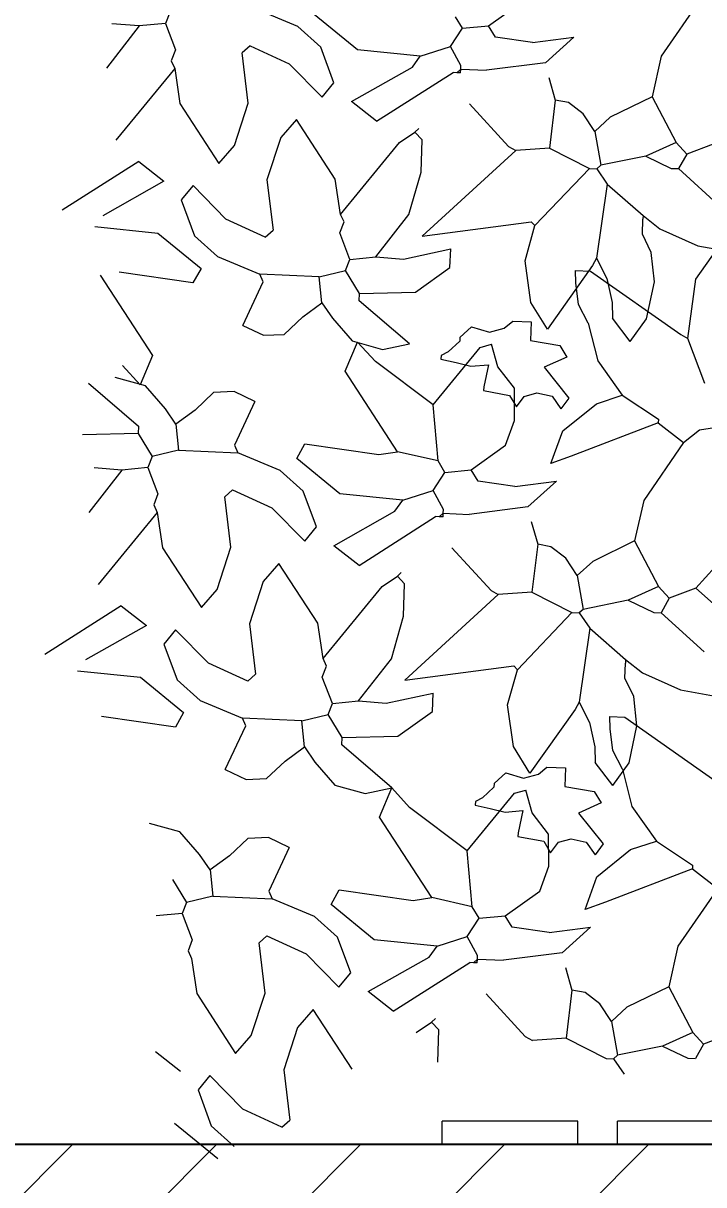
# Model space of a CAD drawing. Header units: centimetres. Extents: x 5667 to 17750, y 274 to 6203.
# Drawn here: x 5757.1 to 5815.6, y 4481.7 to 4581.5 of the extents above; entities that cross this region are included whole.
import ezdxf

# ---------------------------------------------------------------- set-up
doc = ezdxf.new("R2010")
doc.units = ezdxf.units.CM
doc.header["$MEASUREMENT"] = 0
doc.layers.get('0').update_dxf_attribs({"lineweight": 18})
for name, color, linetype, lineweight in [('A-FURN', 8, 'Continuous', 9), ('A-WALL-FULL', 7, 'Continuous', 20), ('G-ANNO-DIM', 3, 'Continuous', 9), ('G-HEDGE', 104, 'Continuous', 9)]:
    doc.layers.add(name, color=color, linetype=linetype, lineweight=lineweight)
doc.styles.add('ARIAL', font='arial.ttf')
doc.dimstyles.new('TICK_36', dxfattribs={"dimtxt": 10, "dimasz": 3.6, "dimexe": 1.8, "dimexo": 1.2, "dimgap": 1.8, "dimtad": 0, "dimdec": 0, "dimzin": 0, "dimdsep": 46, "dimtxsty": 'ARIAL', "dimblk": 'OBLIQUE', "dimcen": 1.8, "dimdle": 1.8, "dimclrd": 256, "dimclrt": 256, "dimadec": 0, "dimazin": 0, "dimtfac": 1, "dimtdec": 0, "dimtmove": 1, "dimatfit": 3, "dimldrblk": 'OPEN90', "dimfxl": 1, "dimtolj": 1, "dimtzin": 0, "dimarcsym": 0})

# ---------------------------------------------------------------- blocks, each defined once
blk = doc.blocks.new('_Oblique')
at = {"color": 0, "linetype": 'ByBlock', "lineweight": -2}
blk.add_line((-0.5, -0.5), (0.5, 0.5), dxfattribs=at)
blk = doc.blocks.new('*D33')
at = {"layer": 'Defpoints', "color": 0, "transparency": 16777216}
for p in [(6061.601, 4710.484), (5687.774, 4485.199), (6061.11, 4485.199)]:
    blk.add_point(p, dxfattribs=at)
at = {"layer": 'G-ANNO-DIM', "lineweight": -2, "transparency": 16777216}
for p, q in [((5687.774, 4712.284), (5687.774, 4610.812)), ((5687.774, 4483.399), (5687.774, 4584.872))]:
    blk.add_line(p, q, dxfattribs=at)
at = {"layer": 'G-ANNO-DIM', "color": 0, "lineweight": -2, "transparency": 16777216}
for p, q in [((6060.401, 4710.484), (5685.974, 4710.484)), ((6059.91, 4485.199), (5685.974, 4485.199))]:
    blk.add_line(p, q, dxfattribs=at)
at = {"layer": 'G-ANNO-DIM', "lineweight": -2, "transparency": 16777216, "xscale": 3.6, "yscale": 3.6, "zscale": 3.6}
for p, rotation in [((5687.774, 4710.484), 90), ((5687.774, 4485.199), 270)]:
    blk.add_blockref('_Oblique', p, dxfattribs=dict(at, rotation=rotation))
at = {"layer": 'G-ANNO-DIM', "transparency": 16777216, "insert": (5687.774, 4597.842), "char_height": 10, "attachment_point": 5, "rotation": 90, "style": 'ARIAL'}
blk.add_mtext('\\A1;225', dxfattribs=at)
blk = doc.blocks.new('_Open90')
at = {"color": 0, "linetype": 'ByBlock', "lineweight": -2}
for p, q in [((-0.5, 0.5), (0, 0)), ((0, 0), (-1, 0)), ((0, 0), (-0.5, -0.5))]:
    blk.add_line(p, q, dxfattribs=at)
blk = doc.blocks.new('*D34')
at = {"layer": 'Defpoints', "color": 0, "transparency": 16777216}
for p in [(5716.472, 4695.199), (6061.568, 4695.199), (6061.11, 4485.199)]:
    blk.add_point(p, dxfattribs=at)
at = {"layer": 'G-ANNO-DIM', "lineweight": -2, "transparency": 16777216}
for p, q in [((5716.472, 4696.999), (5716.472, 4603.114)), ((5716.472, 4483.399), (5716.472, 4577.284))]:
    blk.add_line(p, q, dxfattribs=at)
at = {"layer": 'G-ANNO-DIM', "color": 0, "lineweight": -2, "transparency": 16777216}
for p, q in [((6060.368, 4695.199), (5714.672, 4695.199)), ((6059.91, 4485.199), (5714.672, 4485.199))]:
    blk.add_line(p, q, dxfattribs=at)
at = {"layer": 'G-ANNO-DIM', "lineweight": -2, "transparency": 16777216, "xscale": 3.6, "yscale": 3.6, "zscale": 3.6}
for p, rotation in [((5716.472, 4695.199), 90), ((5716.472, 4485.199), 270)]:
    blk.add_blockref('_Oblique', p, dxfattribs=dict(at, rotation=rotation))
at = {"layer": 'G-ANNO-DIM', "transparency": 16777216, "insert": (5716.472, 4590.199), "char_height": 10, "attachment_point": 5, "rotation": 90, "style": 'ARIAL'}
blk.add_mtext('\\A1;210', dxfattribs=at)

msp = doc.modelspace()

# ---------------------------------------------------------------- hatches: boundary and pattern name
at = {"layer": 'A-WALL-FULL'}
h = msp.add_hatch(dxfattribs=at)
h.set_pattern_fill('ANSI31', color=0, scale=70)
h.set_pattern_definition([(45, (-2050.141, 2304.0196), (-6.187184, 6.187184), [])])
h.paths.add_polyline_path([(6690.401, 4485.199), (6666.877, 4485.199), (6666.877, 4710.484), (6666.877, 4780.484), (6061.601, 4780.484), (6061.601, 4710.484), (6061.568, 4695.199), (6065.616, 4695.199), (6075.128, 4695.199), (6075.128, 4710.484), (6375.508, 4710.484), (6652.859, 4710.484), (6652.859, 4485.199), (5730.583, 4485.199), (5730.583, 4415.199), (6690.401, 4415.199)])

# ---------------------------------------------------------------- linework, layer by layer
at = {"layer": 'A-FURN'}
for p, q in [((5804.788, 4487.202), (5793.138, 4487.202)), ((5793.138, 4485.199), (5793.138, 4487.202)), ((5804.788, 4485.199), (5804.788, 4487.202)), ((5819.866, 4487.202), (5808.216, 4487.202)), ((5808.216, 4485.199), (5808.216, 4487.202)), ((5804.788, 4485.199), (5793.138, 4485.199)), ((5819.866, 4485.199), (5808.216, 4485.199))]:
    msp.add_line(p, q, dxfattribs=at)
at = {"layer": 'A-WALL-FULL'}
msp.add_line((5730.583, 4485.199), (6652.859, 4485.199), dxfattribs=at)
at = {"layer": 'G-HEDGE'}
for p, q in [((5797.128, 4581.313), (5800.097, 4583.42)), ((5815.377, 4583.65), (5811.963, 4578.685)), ((5769.723, 4582.454), (5769.362, 4581.51)), ((5780.732, 4581.247), (5777.088, 4582.772)), ((5767.115, 4581.289), (5764.744, 4581.482)), ((5769.362, 4581.51), (5767.115, 4581.289)), ((5769.362, 4581.51), (5770.221, 4579.236)), ((5785.852, 4579.247), (5782.149, 4582.285)), ((5794.882, 4581.091), (5794.285, 4582.075)), ((5767.115, 4581.289), (5764.284, 4577.659)), ((5782.709, 4579.469), (5780.732, 4581.247)), ((5793.855, 4579.538), (5794.882, 4581.091)), ((5794.882, 4581.091), (5797.128, 4581.313)), ((5797.725, 4580.328), (5797.128, 4581.313)), ((5800.901, 4579.869), (5797.725, 4580.328)), ((5800.901, 4579.869), (5804.46, 4580.329)), ((5804.46, 4580.329), (5802.016, 4578.129)), ((5776.63, 4579.595), (5775.964, 4578.986)), ((5776.63, 4579.595), (5780.005, 4578.049)), ((5783.842, 4576.404), (5782.709, 4579.469)), ((5791.261, 4578.692), (5793.855, 4579.538)), ((5794.743, 4577.901), (5793.855, 4579.538)), ((5770.221, 4579.236), (5769.861, 4578.293)), ((5776.482, 4574.667), (5775.964, 4578.986)), ((5791.261, 4578.692), (5785.852, 4579.247)), ((5790.582, 4577.763), (5791.261, 4578.692)), ((5811.963, 4578.685), (5811.173, 4575.204)), ((5770.152, 4577.641), (5765.089, 4571.469)), ((5769.861, 4578.293), (5770.152, 4577.641)), ((5770.152, 4577.64), (5770.609, 4574.615)), ((5780.005, 4578.049), (5782.829, 4575.17)), ((5785.338, 4574.795), (5790.582, 4577.763)), ((5794.396, 4577.276), (5794.729, 4577.582)), ((5794.715, 4577.262), (5794.729, 4577.582)), ((5794.729, 4577.582), (5794.743, 4577.901)), ((5794.729, 4577.582), (5796.962, 4577.485)), ((5802.016, 4578.129), (5796.962, 4577.485)), ((5782.829, 4575.17), (5783.842, 4576.404)), ((5787.502, 4573.103), (5794.076, 4577.29)), ((5794.396, 4577.276), (5794.076, 4577.29)), ((5794.715, 4577.262), (5794.396, 4577.276)), ((5802.296, 4576.87), (5802.851, 4574.928)), ((5770.609, 4574.615), (5773.951, 4569.484)), ((5775.297, 4571.024), (5776.482, 4574.667)), ((5787.502, 4573.103), (5785.338, 4574.795)), ((5795.485, 4574.609), (5798.842, 4570.947)), ((5802.851, 4574.928), (5802.351, 4570.794)), ((5803.98, 4574.706), (5802.851, 4574.928)), ((5805.258, 4573.728), (5803.98, 4574.706)), ((5811.173, 4575.204), (5807.58, 4573.443)), ((5811.173, 4575.204), (5813.239, 4571.278)), ((5806.249, 4572.222), (5805.258, 4573.728)), ((5807.58, 4573.443), (5806.249, 4572.222)), ((5780.614, 4573.258), (5779.269, 4571.719)), ((5783.957, 4568.128), (5780.615, 4573.258)), ((5790.795, 4572.175), (5791.128, 4572.48)), ((5779.269, 4571.719), (5778.084, 4568.076)), ((5789.478, 4571.274), (5790.795, 4572.175)), ((5791.406, 4571.509), (5790.795, 4572.175)), ((5791.322, 4568.729), (5791.406, 4571.509)), ((5806.249, 4572.222), (5806.761, 4569.324)), ((5773.952, 4569.485), (5775.297, 4571.024)), ((5784.414, 4565.102), (5789.478, 4571.274)), ((5799.466, 4570.6), (5791.429, 4563.235)), ((5798.842, 4570.947), (5799.466, 4570.6)), ((5802.351, 4570.794), (5799.466, 4570.6)), ((5802.351, 4570.794), (5805.79, 4569.047)), ((5813.239, 4571.278), (5810.631, 4570.114)), ((5813.239, 4571.278), (5814.154, 4570.279)), ((5816.429, 4571.139), (5814.154, 4570.279)), ((5767.064, 4569.64), (5760.49, 4565.452)), ((5767.064, 4569.64), (5769.228, 4567.948)), ((5810.631, 4570.114), (5806.761, 4569.324)), ((5810.631, 4570.114), (5812.823, 4569.059)), ((5814.154, 4570.279), (5813.46, 4569.031)), ((5790.283, 4565.084), (5791.322, 4568.729)), ((5805.79, 4569.047), (5801.102, 4564.136)), ((5805.79, 4569.047), (5806.428, 4569.019)), ((5806.761, 4569.324), (5806.428, 4569.019)), ((5806.428, 4569.019), (5807.33, 4567.7)), ((5812.823, 4569.059), (5813.46, 4569.031)), ((5813.46, 4569.031), (5817.149, 4565.675)), ((5769.228, 4567.948), (5763.984, 4564.98)), ((5771.737, 4567.573), (5770.724, 4566.339)), ((5774.561, 4564.693), (5771.737, 4567.573)), ((5778.084, 4568.076), (5778.603, 4563.757)), ((5784.414, 4565.102), (5783.957, 4568.128)), ((5807.33, 4567.7), (5806.413, 4561.349)), ((5807.33, 4567.7), (5810.408, 4565.01)), ((5770.724, 4566.339), (5771.857, 4563.274)), ((5777.937, 4563.147), (5774.561, 4564.693)), ((5784.345, 4563.507), (5784.705, 4564.45)), ((5784.705, 4564.45), (5784.414, 4565.102)), ((5787.452, 4561.454), (5790.283, 4565.084)), ((5791.429, 4563.235), (5800.796, 4564.47)), ((5800.796, 4564.47), (5801.102, 4564.136)), ((5810.339, 4563.414), (5810.394, 4564.69)), ((5810.408, 4565.01), (5810.394, 4564.69)), ((5810.408, 4565.01), (5811.854, 4563.869)), ((5763.305, 4564.051), (5768.714, 4563.496)), ((5768.714, 4563.496), (5772.417, 4560.458)), ((5777.937, 4563.148), (5778.603, 4563.757)), ((5785.205, 4561.232), (5784.345, 4563.507)), ((5800.268, 4561.114), (5801.102, 4564.136)), ((5811.111, 4561.842), (5810.339, 4563.414)), ((5811.854, 4563.869), (5815.121, 4562.411)), ((5771.857, 4563.274), (5773.835, 4561.496)), ((5814.926, 4559.535), (5817.584, 4563.263)), ((5815.121, 4562.411), (5818.578, 4561.777)), ((5773.835, 4561.496), (5777.479, 4559.971)), ((5785.205, 4561.232), (5787.451, 4561.454)), ((5787.451, 4561.453), (5789.822, 4561.26)), ((5789.822, 4561.26), (5793.873, 4562.132)), ((5793.804, 4560.538), (5793.873, 4562.132)), ((5811.383, 4559.313), (5811.111, 4561.842)), ((5772.417, 4560.458), (5771.724, 4559.21)), ((5784.843, 4560.289), (5785.205, 4561.232)), ((5790.835, 4558.429), (5793.804, 4560.538)), ((5800.768, 4557.545), (5800.268, 4561.114)), ((5806.067, 4560.724), (5802.177, 4555.251)), ((5806.413, 4561.349), (5806.067, 4560.724)), ((5806.413, 4561.349), (5807.3, 4559.606)), ((5763.762, 4559.876), (5768.255, 4552.968)), ((5771.724, 4559.21), (5765.371, 4560.125)), ((5777.77, 4559.319), (5777.479, 4559.971)), ((5782.583, 4559.748), (5777.479, 4559.971)), ((5782.583, 4559.748), (5784.843, 4560.289)), ((5782.804, 4557.502), (5782.583, 4559.748)), ((5786.036, 4558.319), (5784.843, 4560.289)), ((5804.609, 4560.283), (5805.886, 4560.227)), ((5804.638, 4559.215), (5804.609, 4560.283)), ((5805.886, 4560.227), (5813.638, 4554.776)), ((5807.3, 4559.606), (5807.756, 4557.527)), ((5814.262, 4554.43), (5814.926, 4559.535)), ((5776.007, 4555.561), (5777.77, 4559.319)), ((5786.036, 4558.319), (5790.835, 4558.429)), ((5804.851, 4557.36), (5804.638, 4559.215)), ((5810.698, 4556.14), (5811.383, 4559.313)), ((5781.154, 4556.295), (5782.804, 4557.502)), ((5782.804, 4557.502), (5783.705, 4556.184)), ((5786.009, 4557.681), (5786.036, 4558.319)), ((5790.321, 4553.978), (5786.009, 4557.681)), ((5802.177, 4555.251), (5800.768, 4557.545)), ((5807.756, 4557.527), (5807.786, 4556.174)), ((5805.691, 4555.762), (5804.851, 4557.36)), ((5776.007, 4555.561), (5777.795, 4554.712)), ((5779.56, 4554.789), (5781.154, 4556.295)), ((5783.705, 4556.184), (5785.406, 4554.226)), ((5794.997, 4554.834), (5795.662, 4555.444)), ((5795.662, 4555.444), (5797.199, 4554.972)), ((5798.47, 4555.317), (5799.199, 4555.93)), ((5799.199, 4555.93), (5800.794, 4555.86)), ((5800.794, 4555.86), (5800.725, 4554.265)), ((5805.691, 4555.762), (5806.509, 4552.53)), ((5809.298, 4554.191), (5807.786, 4556.174)), ((5809.298, 4554.191), (5810.698, 4556.14)), ((5777.795, 4554.712), (5779.56, 4554.789)), ((5794.663, 4554.529), (5794.649, 4554.21)), ((5794.997, 4554.834), (5794.663, 4554.529)), ((5797.199, 4554.972), (5798.47, 4555.317)), ((5813.638, 4554.776), (5814.262, 4554.43)), ((5815.71, 4550.583), (5814.262, 4554.43)), ((5784.808, 4551.621), (5785.876, 4554.132)), ((5785.406, 4554.226), (5788.016, 4553.497)), ((5787.401, 4552.467), (5785.876, 4554.132)), ((5788.016, 4553.497), (5790.321, 4553.978)), ((5792.353, 4548.735), (5796.403, 4553.673)), ((5794.649, 4554.21), (5793.65, 4553.295)), ((5796.403, 4553.673), (5797.374, 4553.95)), ((5797.928, 4552.008), (5797.374, 4553.95)), ((5800.725, 4554.265), (5803.262, 4553.835)), ((5803.262, 4553.835), (5803.859, 4552.85)), ((5768.255, 4552.968), (5767.187, 4550.458)), ((5792.353, 4548.735), (5787.401, 4552.467)), ((5793.048, 4552.975), (5793.034, 4552.656)), ((5793.034, 4552.656), (5794.332, 4552.372)), ((5793.65, 4553.295), (5793.048, 4552.975)), ((5803.859, 4552.85), (5801.903, 4551.976)), ((5806.509, 4552.53), (5808.616, 4549.561)), ((5765.662, 4552.122), (5767.187, 4550.458)), ((5789.301, 4544.713), (5784.808, 4551.621)), ((5794.332, 4552.372), (5795.598, 4552.067)), ((5795.598, 4552.067), (5797.118, 4552.185)), ((5797.118, 4552.185), (5796.716, 4550.285)), ((5799.342, 4550.175), (5797.928, 4552.008)), ((5801.903, 4551.976), (5804.025, 4549.327)), ((5762.741, 4550.611), (5767.054, 4546.908)), ((5767.656, 4550.363), (5765.046, 4551.092)), ((5769.357, 4548.405), (5767.656, 4550.363)), ((5773.503, 4549.801), (5771.909, 4548.294)), ((5775.267, 4549.878), (5773.503, 4549.801)), ((5777.055, 4549.029), (5775.267, 4549.878)), ((5796.716, 4550.285), (5796.702, 4549.965)), ((5796.702, 4549.965), (5798.921, 4549.549)), ((5798.921, 4549.549), (5799.517, 4548.564)), ((5799.368, 4547.406), (5799.342, 4550.175)), ((5799.517, 4548.564), (5800.18, 4549.465)), ((5800.18, 4549.465), (5801.285, 4549.76)), ((5801.285, 4549.76), (5802.583, 4549.475)), ((5802.583, 4549.475), (5803.346, 4548.397)), ((5806.387, 4548.836), (5808.616, 4549.561)), ((5808.616, 4549.561), (5811.723, 4547.508)), ((5770.259, 4547.088), (5769.357, 4548.405)), ((5777.055, 4549.029), (5775.293, 4545.27)), ((5792.781, 4543.922), (5792.353, 4548.735)), ((5804.025, 4549.327), (5803.346, 4548.397)), ((5803.497, 4546.502), (5806.387, 4548.836)), ((5771.909, 4548.294), (5770.259, 4547.088)), ((5798.593, 4545.267), (5799.368, 4547.406)), ((5811.723, 4547.508), (5811.709, 4547.189)), ((5767.054, 4546.908), (5767.026, 4546.27)), ((5770.259, 4547.088), (5770.48, 4544.841)), ((5802.474, 4543.703), (5803.497, 4546.502)), ((5811.709, 4547.189), (5804.233, 4544.319)), ((5811.709, 4547.189), (5813.873, 4545.497)), ((5813.873, 4545.497), (5815.243, 4546.605)), ((5815.243, 4546.605), (5817.451, 4546.939)), ((5767.026, 4546.27), (5762.227, 4546.16)), ((5767.026, 4546.27), (5768.219, 4544.3)), ((5813.873, 4545.497), (5810.46, 4540.532)), ((5770.48, 4544.841), (5768.219, 4544.3)), ((5770.48, 4544.841), (5775.584, 4544.619)), ((5775.293, 4545.27), (5775.584, 4544.619)), ((5779.228, 4543.093), (5775.584, 4544.619)), ((5780.646, 4544.132), (5781.339, 4545.38)), ((5781.339, 4545.38), (5787.691, 4544.464)), ((5787.691, 4544.464), (5789.301, 4544.713)), ((5792.781, 4543.922), (5789.301, 4544.713)), ((5795.625, 4543.159), (5798.593, 4545.267)), ((5768.219, 4544.3), (5767.858, 4543.357)), ((5784.349, 4541.094), (5780.646, 4544.132)), ((5793.378, 4542.937), (5792.781, 4543.922)), ((5804.233, 4544.319), (5802.474, 4543.703)), ((5765.611, 4543.136), (5762.78, 4539.505)), ((5765.611, 4543.136), (5763.24, 4543.329)), ((5767.858, 4543.357), (5765.611, 4543.136)), ((5767.858, 4543.357), (5768.718, 4541.083)), ((5781.205, 4541.316), (5779.228, 4543.093)), ((5792.351, 4541.384), (5793.378, 4542.937)), ((5793.378, 4542.937), (5795.625, 4543.159)), ((5796.221, 4542.175), (5795.625, 4543.159)), ((5775.126, 4541.442), (5774.46, 4540.832)), ((5775.126, 4541.442), (5778.501, 4539.896)), ((5799.397, 4541.716), (5796.221, 4542.175)), ((5799.397, 4541.716), (5802.956, 4542.176)), ((5802.956, 4542.176), (5800.512, 4539.976)), ((5768.718, 4541.083), (5768.357, 4540.14)), ((5774.978, 4536.513), (5774.46, 4540.832)), ((5782.338, 4538.251), (5781.205, 4541.316)), ((5789.757, 4540.539), (5784.349, 4541.094)), ((5789.078, 4539.609), (5789.757, 4540.539)), ((5789.757, 4540.539), (5792.351, 4541.384)), ((5793.239, 4539.747), (5792.351, 4541.384)), ((5810.46, 4540.532), (5809.669, 4537.05)), ((5768.648, 4539.487), (5763.585, 4533.315)), ((5768.357, 4540.14), (5768.648, 4539.487)), ((5768.648, 4539.487), (5769.105, 4536.462)), ((5778.501, 4539.896), (5781.326, 4537.017)), ((5783.834, 4536.641), (5789.078, 4539.609)), ((5792.892, 4539.123), (5793.225, 4539.429)), ((5793.211, 4539.109), (5793.225, 4539.429)), ((5793.225, 4539.429), (5793.239, 4539.747)), ((5793.225, 4539.429), (5795.458, 4539.331)), ((5800.512, 4539.976), (5795.458, 4539.331)), ((5785.998, 4534.95), (5792.573, 4539.137)), ((5792.892, 4539.123), (5792.573, 4539.137)), ((5793.211, 4539.109), (5792.892, 4539.123)), ((5800.792, 4538.716), (5801.347, 4536.774)), ((5781.326, 4537.017), (5782.338, 4538.251)), ((5769.105, 4536.462), (5772.447, 4531.331)), ((5773.793, 4532.87), (5774.978, 4536.513)), ((5785.998, 4534.95), (5783.834, 4536.641)), ((5793.981, 4536.456), (5797.338, 4532.794)), ((5801.347, 4536.774), (5800.847, 4532.641)), ((5802.476, 4536.552), (5801.347, 4536.774)), ((5803.754, 4535.574), (5802.476, 4536.552)), ((5809.669, 4537.05), (5806.076, 4535.289)), ((5809.669, 4537.05), (5811.735, 4533.125)), ((5804.745, 4534.069), (5803.754, 4535.574)), ((5779.111, 4535.105), (5777.765, 4533.566)), ((5782.454, 4529.974), (5779.111, 4535.105)), ((5806.076, 4535.289), (5804.745, 4534.069)), ((5816.604, 4534.83), (5814.925, 4532.986)), ((5777.765, 4533.566), (5776.581, 4529.923)), ((5787.974, 4533.121), (5789.291, 4534.022)), ((5789.291, 4534.022), (5789.624, 4534.327)), ((5789.902, 4533.356), (5789.291, 4534.022)), ((5804.745, 4534.069), (5805.257, 4531.17)), ((5772.448, 4531.331), (5773.793, 4532.87)), ((5782.911, 4526.949), (5787.974, 4533.121)), ((5789.818, 4530.576), (5789.902, 4533.356)), ((5797.962, 4532.447), (5789.925, 4525.081)), ((5797.338, 4532.794), (5797.962, 4532.447)), ((5800.847, 4532.641), (5797.962, 4532.447)), ((5800.847, 4532.641), (5804.286, 4530.893)), ((5811.735, 4533.125), (5809.127, 4531.96)), ((5811.735, 4533.125), (5812.65, 4532.126)), ((5814.925, 4532.986), (5812.65, 4532.126)), ((5814.925, 4532.986), (5816.465, 4531.64)), ((5765.56, 4531.487), (5758.986, 4527.299)), ((5765.56, 4531.487), (5767.724, 4529.795)), ((5809.127, 4531.96), (5805.257, 4531.17)), ((5809.127, 4531.96), (5811.319, 4530.906)), ((5812.65, 4532.126), (5811.956, 4530.878)), ((5788.779, 4526.931), (5789.818, 4530.576)), ((5804.286, 4530.893), (5799.598, 4525.983)), ((5804.286, 4530.893), (5804.925, 4530.865)), ((5805.257, 4531.17), (5804.925, 4530.865)), ((5804.925, 4530.865), (5805.826, 4529.547)), ((5811.319, 4530.906), (5811.956, 4530.878)), ((5811.956, 4530.878), (5815.645, 4527.521)), ((5767.724, 4529.795), (5762.481, 4526.827)), ((5776.581, 4529.923), (5777.099, 4525.604)), ((5782.911, 4526.949), (5782.454, 4529.974)), ((5805.826, 4529.547), (5804.909, 4523.195)), ((5805.826, 4529.547), (5808.904, 4526.856)), ((5770.233, 4529.419), (5769.22, 4528.185)), ((5773.057, 4526.54), (5770.233, 4529.419)), ((5769.22, 4528.185), (5770.354, 4525.12)), ((5776.433, 4524.994), (5773.057, 4526.54)), ((5783.201, 4526.297), (5782.911, 4526.949)), ((5785.948, 4523.3), (5788.779, 4526.931)), ((5808.835, 4525.261), (5808.891, 4526.537)), ((5808.904, 4526.856), (5808.891, 4526.537)), ((5808.904, 4526.856), (5810.35, 4525.715)), ((5761.801, 4525.897), (5767.21, 4525.342)), ((5776.433, 4524.994), (5777.099, 4525.604)), ((5782.841, 4525.353), (5783.201, 4526.297)), ((5789.925, 4525.081), (5799.292, 4526.317)), ((5798.764, 4522.96), (5799.598, 4525.983)), ((5799.292, 4526.317), (5799.598, 4525.983)), ((5810.35, 4525.715), (5813.617, 4524.257)), ((5767.21, 4525.342), (5770.913, 4522.304)), ((5770.354, 4525.12), (5772.331, 4523.343)), ((5783.701, 4523.079), (5782.841, 4525.353)), ((5809.607, 4523.689), (5808.835, 4525.261)), ((5788.319, 4523.107), (5792.37, 4523.979)), ((5792.3, 4522.385), (5792.37, 4523.979)), ((5809.879, 4521.16), (5809.607, 4523.689)), ((5813.617, 4524.257), (5817.074, 4523.624)), ((5772.331, 4523.343), (5775.975, 4521.817)), ((5783.339, 4522.136), (5783.701, 4523.079)), ((5783.701, 4523.079), (5785.947, 4523.3)), ((5785.948, 4523.3), (5788.319, 4523.107)), ((5799.264, 4519.392), (5798.764, 4522.96)), ((5804.563, 4522.571), (5800.673, 4517.098)), ((5804.909, 4523.195), (5804.563, 4522.571)), ((5804.909, 4523.195), (5805.797, 4521.452)), ((5770.22, 4521.056), (5763.867, 4521.972)), ((5770.913, 4522.304), (5770.22, 4521.056)), ((5776.266, 4521.166), (5775.975, 4521.817)), ((5781.079, 4521.595), (5775.975, 4521.817)), ((5781.079, 4521.595), (5783.339, 4522.136)), ((5781.3, 4519.348), (5781.079, 4521.595)), ((5784.533, 4520.166), (5783.339, 4522.136)), ((5789.332, 4520.276), (5792.3, 4522.385)), ((5805.797, 4521.452), (5806.252, 4519.373)), ((5807.551, 4521.975), (5808.827, 4521.92)), ((5807.579, 4520.907), (5807.551, 4521.975)), ((5808.827, 4521.92), (5816.579, 4516.469)), ((5774.504, 4517.407), (5776.266, 4521.166)), ((5807.792, 4519.053), (5807.579, 4520.907)), ((5809.194, 4517.987), (5809.879, 4521.16)), ((5784.505, 4519.528), (5784.533, 4520.166)), ((5788.817, 4515.825), (5784.505, 4519.528)), ((5784.533, 4520.166), (5789.332, 4520.276)), ((5779.65, 4518.142), (5781.3, 4519.348)), ((5781.3, 4519.348), (5782.202, 4518.031)), ((5800.673, 4517.098), (5799.264, 4519.392)), ((5806.252, 4519.373), (5806.282, 4518.021)), ((5808.632, 4517.455), (5807.792, 4519.053)), ((5778.056, 4516.635), (5779.65, 4518.142)), ((5782.202, 4518.031), (5783.902, 4516.073)), ((5801.411, 4517.01), (5802.14, 4517.622)), ((5802.14, 4517.622), (5803.736, 4517.553)), ((5803.736, 4517.553), (5803.666, 4515.957)), ((5807.794, 4516.038), (5806.282, 4518.021)), ((5807.794, 4516.038), (5809.194, 4517.987)), ((5774.504, 4517.407), (5776.291, 4516.558)), ((5776.291, 4516.558), (5778.056, 4516.635)), ((5797.938, 4516.526), (5797.604, 4516.222)), ((5797.938, 4516.526), (5798.603, 4517.137)), ((5798.603, 4517.137), (5800.141, 4516.665)), ((5800.141, 4516.665), (5801.411, 4517.01)), ((5808.632, 4517.455), (5809.45, 4514.222)), ((5783.902, 4516.073), (5786.512, 4515.344)), ((5786.512, 4515.344), (5788.817, 4515.825)), ((5787.749, 4513.314), (5788.817, 4515.825)), ((5790.342, 4514.16), (5788.817, 4515.825)), ((5797.59, 4515.903), (5796.592, 4514.988)), ((5797.604, 4516.222), (5797.59, 4515.903)), ((5799.345, 4515.366), (5800.316, 4515.643)), ((5800.869, 4513.701), (5800.316, 4515.643)), ((5803.666, 4515.957), (5806.204, 4515.527)), ((5806.204, 4515.527), (5806.8, 4514.543)), ((5795.294, 4510.428), (5799.345, 4515.366)), ((5795.99, 4514.668), (5795.976, 4514.349)), ((5796.592, 4514.988), (5795.99, 4514.668)), ((5806.8, 4514.543), (5804.845, 4513.669)), ((5795.294, 4510.428), (5790.342, 4514.16)), ((5795.976, 4514.349), (5797.273, 4514.065)), ((5797.273, 4514.065), (5798.54, 4513.76)), ((5798.54, 4513.76), (5800.059, 4513.878)), ((5800.059, 4513.878), (5799.657, 4511.977)), ((5802.284, 4511.868), (5800.869, 4513.701)), ((5804.845, 4513.669), (5806.966, 4511.019)), ((5809.45, 4514.222), (5811.558, 4511.254)), ((5770.598, 4512.056), (5767.988, 4512.785)), ((5792.242, 4506.406), (5787.749, 4513.314)), ((5772.299, 4510.098), (5770.598, 4512.056)), ((5776.444, 4511.493), (5774.85, 4509.987)), ((5778.209, 4511.57), (5776.444, 4511.493)), ((5779.997, 4510.721), (5778.209, 4511.57)), ((5799.657, 4511.977), (5799.643, 4511.658)), ((5799.643, 4511.658), (5801.862, 4511.242)), ((5802.31, 4509.099), (5802.284, 4511.868)), ((5779.997, 4510.721), (5778.234, 4506.963)), ((5801.862, 4511.242), (5802.459, 4510.257)), ((5802.459, 4510.257), (5803.122, 4511.158)), ((5803.122, 4511.158), (5804.227, 4511.453)), ((5804.227, 4511.453), (5805.525, 4511.168)), ((5805.525, 4511.168), (5806.287, 4510.09)), ((5806.966, 4511.019), (5806.287, 4510.09)), ((5806.438, 4508.195), (5809.328, 4510.529)), ((5809.328, 4510.529), (5811.558, 4511.254)), ((5811.558, 4511.254), (5814.664, 4509.201)), ((5773.2, 4508.781), (5772.299, 4510.098)), ((5774.85, 4509.987), (5773.2, 4508.781)), ((5795.723, 4505.615), (5795.294, 4510.428)), ((5773.2, 4508.781), (5773.421, 4506.534)), ((5801.534, 4506.96), (5802.31, 4509.099)), ((5814.65, 4508.882), (5807.174, 4506.012)), ((5814.664, 4509.201), (5814.65, 4508.882)), ((5814.65, 4508.882), (5816.814, 4507.189)), ((5769.967, 4507.963), (5771.161, 4505.993)), ((5805.415, 4505.396), (5806.438, 4508.195)), ((5773.421, 4506.534), (5771.161, 4505.993)), ((5773.421, 4506.534), (5778.525, 4506.311)), ((5778.234, 4506.963), (5778.525, 4506.311)), ((5783.587, 4505.825), (5784.28, 4507.072)), ((5784.28, 4507.072), (5790.633, 4506.157)), ((5798.566, 4504.852), (5801.534, 4506.96)), ((5816.814, 4507.189), (5813.401, 4502.225)), ((5771.161, 4505.993), (5770.799, 4505.05)), ((5782.169, 4504.786), (5778.525, 4506.311)), ((5787.29, 4502.787), (5783.587, 4505.825)), ((5790.633, 4506.157), (5792.242, 4506.406)), ((5795.723, 4505.615), (5792.242, 4506.406)), ((5796.319, 4504.63), (5795.723, 4505.615)), ((5807.174, 4506.012), (5805.415, 4505.396)), ((5770.799, 4505.05), (5768.553, 4504.828)), ((5770.799, 4505.05), (5771.659, 4502.775)), ((5784.146, 4503.008), (5782.169, 4504.786)), ((5795.293, 4503.077), (5796.319, 4504.63)), ((5796.319, 4504.63), (5798.566, 4504.852)), ((5799.163, 4503.867), (5798.566, 4504.852)), ((5802.338, 4503.409), (5799.163, 4503.867)), ((5802.338, 4503.409), (5805.898, 4503.868)), ((5805.898, 4503.868), (5803.453, 4501.668)), ((5771.659, 4502.775), (5771.299, 4501.832)), ((5778.067, 4503.135), (5777.401, 4502.525)), ((5777.919, 4498.206), (5777.401, 4502.525)), ((5778.067, 4503.135), (5781.443, 4501.589)), ((5785.28, 4499.944), (5784.146, 4503.008)), ((5792.699, 4502.231), (5787.29, 4502.787)), ((5792.699, 4502.231), (5795.293, 4503.077)), ((5796.18, 4501.44), (5795.293, 4503.077)), ((5771.299, 4501.832), (5771.589, 4501.18)), ((5781.443, 4501.589), (5784.267, 4498.71)), ((5792.02, 4501.302), (5792.699, 4502.231)), ((5803.453, 4501.668), (5798.399, 4501.024)), ((5813.401, 4502.225), (5812.611, 4498.743)), ((5771.59, 4501.18), (5772.046, 4498.154)), ((5786.776, 4498.334), (5792.02, 4501.302)), ((5788.94, 4496.642), (5795.514, 4500.83)), ((5795.834, 4500.816), (5795.514, 4500.83)), ((5795.834, 4500.816), (5796.166, 4501.121)), ((5796.152, 4500.802), (5795.834, 4500.816)), ((5796.152, 4500.802), (5796.166, 4501.121)), ((5796.166, 4501.121), (5796.18, 4501.44)), ((5796.166, 4501.121), (5798.399, 4501.024)), ((5784.267, 4498.71), (5785.28, 4499.944)), ((5803.733, 4500.409), (5804.288, 4498.467)), ((5812.611, 4498.743), (5809.018, 4496.982)), ((5812.611, 4498.743), (5814.676, 4494.817)), ((5772.046, 4498.154), (5775.389, 4493.024)), ((5776.735, 4494.563), (5777.919, 4498.206)), ((5788.94, 4496.642), (5786.776, 4498.334)), ((5796.923, 4498.149), (5800.279, 4494.486)), ((5804.288, 4498.467), (5803.789, 4494.333)), ((5805.417, 4498.245), (5804.288, 4498.467)), ((5806.695, 4497.267), (5805.417, 4498.245)), ((5782.052, 4496.797), (5780.707, 4495.258)), ((5785.395, 4491.667), (5782.053, 4496.798)), ((5807.686, 4495.762), (5806.695, 4497.267)), ((5809.018, 4496.982), (5807.686, 4495.762)), ((5790.915, 4494.813), (5792.233, 4495.715)), ((5792.233, 4495.715), (5792.565, 4496.02)), ((5792.843, 4495.049), (5792.233, 4495.715)), ((5807.686, 4495.762), (5808.198, 4492.863)), ((5775.389, 4493.024), (5776.735, 4494.563)), ((5780.707, 4495.258), (5779.522, 4491.616)), ((5792.76, 4492.268), (5792.843, 4495.049)), ((5814.676, 4494.817), (5812.068, 4493.653)), ((5814.676, 4494.817), (5815.592, 4493.819)), ((5817.866, 4494.678), (5815.592, 4493.819)), ((5800.279, 4494.486), (5800.904, 4494.14)), ((5803.789, 4494.333), (5800.904, 4494.14)), ((5803.789, 4494.333), (5807.228, 4492.586)), ((5812.068, 4493.653), (5808.198, 4492.863)), ((5812.068, 4493.653), (5814.26, 4492.599)), ((5815.592, 4493.819), (5814.898, 4492.571)), ((5768.502, 4493.179), (5770.666, 4491.487)), ((5807.228, 4492.586), (5807.866, 4492.558)), ((5808.198, 4492.863), (5807.866, 4492.558)), ((5807.866, 4492.558), (5808.767, 4491.24)), ((5814.26, 4492.599), (5814.898, 4492.571)), ((5779.522, 4491.616), (5780.04, 4487.296)), ((5773.174, 4491.112), (5772.162, 4489.878)), ((5775.999, 4488.233), (5773.174, 4491.112)), ((5772.162, 4489.878), (5773.295, 4486.813)), ((5779.374, 4486.687), (5775.999, 4488.233)), ((5770.151, 4487.035), (5773.854, 4483.997)), ((5773.295, 4486.813), (5775.272, 4485.035)), ((5779.374, 4486.687), (5780.04, 4487.296))]:
    msp.add_line(p, q, dxfattribs=at)

# ---------------------------------------------------------------- dimensions: what is measured, and where the dimension line sits
at = {"layer": 'G-ANNO-DIM'}
for base, p1, p2, picture, middle in [((5687.774, 4485.199), (6061.601, 4710.484), (6061.11, 4485.199), '*D33', (5687.774, 4597.842)), ((5716.472, 4695.199), (6061.11, 4485.199), (6061.568, 4695.199), '*D34', (5716.472, 4590.199))]:
    dim = msp.add_linear_dim(base=base, p1=p1, p2=p2, angle=90, dimstyle='TICK_36', dxfattribs=at)
    dim.commit()
    dim.dimension.update_dxf_attribs({"geometry": picture, "text_midpoint": middle})

doc.saveas('drawing.dxf')
